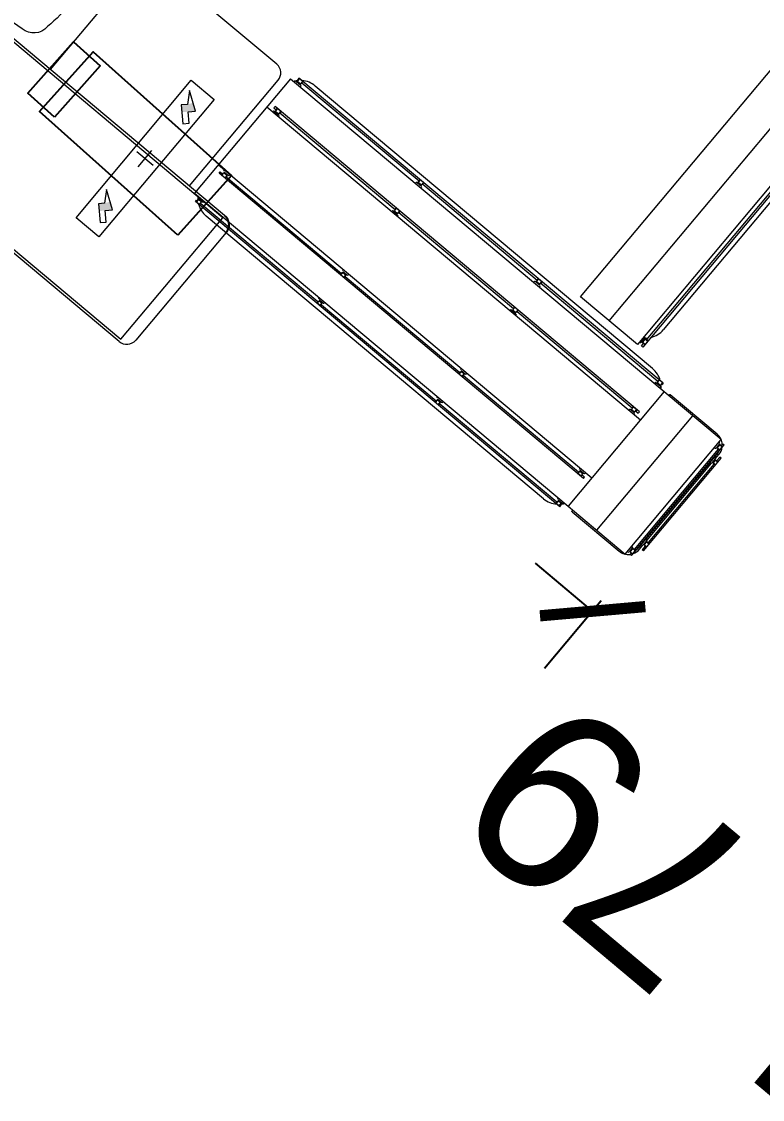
# Model space of a CAD drawing. Header units: metres. Extents: x 822482 to 822767, y 9662202 to 9662512.
# Drawn here: x 822620.016 to 822622.494, y 9662410.237 to 9662413.843 of the extents above; entities that cross this region are included whole.
import ezdxf

# ---------------------------------------------------------------- set-up
doc = ezdxf.new("R2010")
doc.units = ezdxf.units.M
doc.layers.add('ARQ_NE_COTAS', color=7, linetype='Continuous', true_color=0x000000)
doc.layers.add('ARQ_NE_EXPOSITORES DIVERSOS', color=251, linetype='Continuous', lineweight=0)
doc.layers.add('ARQ_NE_MOBILIÁRIOS', color=251, linetype='Continuous', lineweight=0)
doc.layers.add('wbc_mobilias_planta', color=7, linetype='Continuous')
doc.styles.add('Arial', font='arial.ttf', dxfattribs={"height": 0.6})
doc.dimstyles.new('1-300', dxfattribs={"dimtxt": 0.6, "dimasz": 0.25, "dimexe": 0.25, "dimexo": 0.25, "dimgap": 0.25, "dimtad": 1, "dimzin": 4, "dimdsep": 46, "dimtxsty": 'Arial', "dimblk": 'ARCHTICK', "dimcen": 0.25, "dimclrd": 256, "dimclre": 256, "dimclrt": 256, "dimadec": 0, "dimazin": 0, "dimtfac": 0.0666666666666667, "dimtix": 1, "dimtofl": 0, "dimtmove": 0, "dimatfit": 3, "dimldrblk": 'ARCHTICK', "dimfxl": 0.25, "dimtvp": 1, "dimtolj": 1, "dimtzin": 0, "dimarcsym": 0})

# ---------------------------------------------------------------- blocks, each defined once
blk = doc.blocks.new('EXP_3')
at = {"linetype": 'Continuous', "transparency": 33554687}
for p, q in [((721.7684328542801, -102.7268912658898), (721.7744328543023, -102.7268912658898)), ((721.7684328542801, -104.1018912710121), (721.7684328542801, -102.7268912658898)), ((721.7688479342861, -102.7516912659823), (721.7688479342861, -102.7390912659354)), ((721.7821828543312, -102.7388912659345), (721.7690479342865, -102.7388912659345)), ((721.7691227816318, -102.7375912659296), (721.7691227816318, -102.7388912659345)), ((721.7764828543101, -102.7373912659288), (721.7693437519275, -102.7373912659288)), ((721.7744328543023, -102.7268912658898), (721.7744328543023, -102.7373912659288)), ((721.7766828543109, -102.7375912659296), (721.7766828543109, -102.7388912659345)), ((721.7795433849984, -102.7390912659354), (721.7795433849984, -102.7516912659823)), ((721.782382854332, -102.7363912659254), (721.782382854332, -102.7543912659923)), ((721.7690479342865, -102.7518912659831), (721.7821828543312, -102.7518912659831)), ((721.7691227816318, -102.7518912659831), (721.7691227816318, -102.753191265988)), ((721.7693437519275, -102.7533912659884), (721.7764828543101, -102.7533912659884)), ((721.7744328543027, -102.7533912659884), (721.7744328543023, -104.0753912709135)), ((721.7766828543109, -102.7518912659831), (721.7766828543109, -102.753191265988)), ((721.7534578542223, -104.0151912706926), (721.7534578542223, -102.8151912662226))]:
    blk.add_line(p, q, dxfattribs=at)
at = {"transparency": 33554687}
for p, q in [((721.7853828543431, -102.7333912659139), (721.7879828543524, -102.7333912659139)), ((721.7853828543431, -102.7573912660033), (721.7879828543524, -102.7573912660033))]:
    blk.add_line(p, q, dxfattribs=at)
for points in [[(721.7879828543524, -104.1068912710304), (721.7879828543529, -102.7218912658711)], [(721.7879828543529, -102.7218912658711), (722.0369828552813, -102.7218912658711), (722.0369828552808, -104.1068912710308), (721.7879828543524, -104.1068912710304)], [(721.9120828548154, -104.1068912710304), (721.9120828548163, -102.7218912658711)]]:
    blk.add_lwpolyline(points, dxfattribs=at)
at = {"linetype": 'Continuous', "transparency": 33554687}
for centre, radius, start, end in [((721.7690479342865, -102.7390912659354), 0.0002000000007450362, 90, 180), ((721.7693344371506, -102.737603044163), 0.0002119829838644353, 87.48154644972713, 176.8148822382841), ((721.7764828543101, -102.7375912659296), 0.0002000000007450605, 0, 90), ((721.7821828543312, -102.7386912659337), 0.0002000000007450917, 270, 0), ((721.7853828543431, -102.7363912659254), 0.00300000001118927, 90, 180), ((721.832502854517, -102.8151912662226), 0.07904500029447548, 144.1497958885514, 180), ((721.7690479342865, -102.7516912659823), 0.000200000000745057, 180, 270), ((721.7693344371506, -102.7531794877547), 0.0002119829838652944, 183.1851177617158, 272.5184535502729), ((721.832502854517, -102.8151912662226), 0.07904500029447548, 129.3509829881986, 137.2772125909036), ((721.7764828543101, -102.753191265988), 0.0002000000007450362, 270, 0), ((721.7821828543312, -102.752091265984), 0.000200000000745057, 0, 90), ((721.7853828543431, -102.7543912659923), 0.003000000011180372, 180, 270)]:
    blk.add_arc(centre, radius, start, end, dxfattribs=at)
for centre, major_axis, start_param, end_param in [((721.7793323478091, -102.7390912659354), (0.0002110371892678438, -7.270427114925933e-20), 0, 1.570796326794805), ((721.7793323478091, -102.7516912659823), (-0.0002110371892678438, 7.270427114925933e-20), 1.570796326794805, 3.141592653589798)]:
    blk.add_ellipse(centre, major_axis=major_axis, ratio=0.9477002676103731, start_param=start_param, end_param=end_param, dxfattribs=at)
blk = doc.blocks.new('EXP_2')
at = {"linetype": 'Continuous', "transparency": 33554687}
for p, q in [((721.5957067531332, -106.092736435778), (721.3911538968151, -106.092736435778)), ((721.598132110406, -106.0980721506857), (721.598132110406, -106.094072571679)), ((721.6384755872165, -106.0791000509793), (723.2283082423338, -106.0791000509798)), ((721.6384755872165, -106.0791000509793), (721.6384755872165, -106.0850994194892)), ((721.6404753767198, -106.0850994194892), (721.6384755872165, -106.0850994194892)), ((721.657473587498, -106.0930485827647), (721.6394754819681, -106.0930485827647)), ((721.6404753767198, -106.0800108527527), (721.6404753767198, -106.0871492037303)), ((721.6419752188473, -106.0797899057151), (721.6406753556704, -106.0797899057151)), ((721.6419752188473, -106.0873491826805), (721.6406753556704, -106.0873491826805)), ((721.6419752188473, -106.0797150662474), (721.6419752188473, -106.0930485827647)), ((721.6549738506188, -106.0902094122911), (721.6419752188473, -106.0902094122911)), ((721.6421751977974, -106.0795150872972), (721.6547738716682, -106.0795150872972)), ((721.6549738506188, -106.0930485827647), (721.6549738506188, -106.0797150662474)), ((721.6562737137957, -106.0797899057151), (721.6549738506188, -106.0797899057151)), ((721.6562737137957, -106.0873491826805), (721.6549738506188, -106.0873491826805)), ((721.6564736927463, -106.0871492037303), (721.6564736927463, -106.0800108527532)), ((722.1674199108376, -106.0850994194893), (721.6564736927463, -106.0850994194892)), ((721.6973216697694, -106.0645527082847), (723.1691667441925, -106.0645527082851)), ((722.1844181216153, -106.0930485917019), (722.1664200160859, -106.093048591702)), ((722.1674199108376, -106.08001086169), (722.1674199108376, -106.0871492126671)), ((722.168919752965, -106.0797899146519), (722.1676198897877, -106.0797899146519)), ((722.168919752965, -106.0873491916177), (722.1676198897877, -106.0873491916177)), ((722.168919752965, -106.0797150751846), (722.168919752965, -106.093048591702)), ((722.1819183847362, -106.0902094212283), (722.168919752965, -106.0902094212283)), ((722.1691197319152, -106.079515096234), (722.181718405786, -106.079515096234)), ((722.1819183847362, -106.093048591702), (722.1819183847362, -106.0797150751846)), ((722.1832182479135, -106.0797899146518), (722.1819183847362, -106.0797899146519)), ((722.1832182479135, -106.0873491916176), (722.1819183847362, -106.0873491916177)), ((722.1834182268636, -106.087149212667), (722.1834182268636, -106.0800108616899)), ((722.6833656026866, -106.0850994194897), (722.1834182268636, -106.0850994194893)), ((722.7003638134648, -106.0930485917019), (722.682365707935, -106.0930485917019)), ((722.6833656026866, -106.0800108616904), (722.6833656026866, -106.087149212667)), ((722.6848654448141, -106.0797899146523), (722.6835655816373, -106.0797899146523)), ((722.6848654448141, -106.0873491916176), (722.6835655816373, -106.0873491916176)), ((722.6848654448141, -106.0797150751845), (722.6848654448141, -106.0930485917019)), ((722.6978640765857, -106.0902094212283), (722.6848654448141, -106.0902094212283)), ((722.6850654237647, -106.0795150962344), (722.6976640976355, -106.0795150962344)), ((722.6978640765857, -106.0930485917019), (722.6978640765857, -106.0797150751845)), ((722.699163939763, -106.0797899146523), (722.6978640765857, -106.0797899146523)), ((722.699163939763, -106.0873491916176), (722.6978640765857, -106.0873491916176)), ((722.6993639187132, -106.087149212667), (722.6993639187132, -106.0800108616904)), ((723.2103101368044, -106.0850994194897), (722.6993639187132, -106.0850994194897)), ((723.2273083475822, -106.0930485827652), (723.2093102420528, -106.0930485827652)), ((723.2103101368044, -106.0800108527537), (723.2103101368044, -106.0871492037303)), ((723.2118099789319, -106.0797899057151), (723.2105101157546, -106.0797899057151)), ((723.2118099789319, -106.0873491826809), (723.2105101157546, -106.0873491826809)), ((723.2118099789319, -106.0797150662478), (723.2118099789319, -106.0930485827652)), ((723.2248086107035, -106.0902094122916), (723.2118099789319, -106.0902094122916)), ((723.2120099578821, -106.0795150872977), (723.2246086317529, -106.0795150872977)), ((723.2248086107035, -106.0930485827652), (723.2248086107035, -106.0797150662478)), ((723.2261084738803, -106.0797899057156), (723.2248086107035, -106.0797899057156)), ((723.2261084738803, -106.0873491826809), (723.2248086107035, -106.0873491826809)), ((723.226308452831, -106.0871492037303), (723.226308452831, -106.0800108527537)), ((723.2283082423338, -106.0850994194897), (723.226308452831, -106.0850994194897)), ((723.2283082423338, -106.0791000509798), (723.2283082423338, -106.0850994194897)), ((721.355955325139, -106.1080710920386), (721.3499559566291, -106.1080710920386)), ((721.3499559566291, -106.1080710920386), (721.3499559566291, -106.5910202570834)), ((721.350370992947, -106.1152703342504), (721.350370992947, -106.1278690081212)), ((721.3505709718971, -106.1150703553002), (721.3637045094644, -106.1150703553002)), ((721.3637045094644, -106.1280689870713), (721.3505709718971, -106.1280689870713)), ((721.3506458113649, -106.1150703553002), (721.3506458113649, -106.1137704921229)), ((721.3506458113649, -106.1293688502487), (721.3506458113649, -106.1280689870713)), ((721.3508667584025, -106.1135705131727), (721.3580051093796, -106.1135705131727)), ((721.3580051093796, -106.1295688291988), (721.3508667584025, -106.1295688291988)), ((721.355955325139, -106.1135705131727), (721.355955325139, -106.1080710920386)), ((721.355955325139, -106.5665228356683), (721.355955325139, -106.1295688291988)), ((721.3582050883302, -106.1150703553002), (721.3582050883302, -106.1137704921229)), ((721.3582050883302, -106.1293688502487), (721.3582050883302, -106.1280689870713)), ((721.3610653179409, -106.1278690081212), (721.3610653179409, -106.1152703342504)), ((721.3639044884145, -106.1305687239505), (721.3639044884145, -106.1125706184211)), ((721.3669041726695, -106.1095709341661), (721.3693039200735, -106.1095709341661)), ((721.6183299843889, -106.5984456138835), (721.6183299843893, -106.0980721506857)), ((721.6364351670946, -106.0974492203576), (721.6331509985736, -106.0974492203576)), ((721.6364757977132, -106.0960482670197), (721.6364757977132, -106.0986479872112)), ((721.660473271753, -106.0986479872112), (721.660473271753, -106.0960482670197)), ((721.676471587779, -106.0986479872107), (721.676471587779, -106.0984741438978)), ((722.1634203318309, -106.0960482759569), (722.1634203318309, -106.0986479961479)), ((722.1874178058703, -106.0986479961479), (722.1874178058703, -106.0960482759569)), ((722.6793660236805, -106.0960482759569), (722.6793660236805, -106.0986479961484)), ((722.7033634977198, -106.0986479961484), (722.7033634977198, -106.0960482759569)), ((723.1903122417713, -106.0984741438983), (723.1903122417713, -106.0986479872112)), ((723.2063105577978, -106.0960482670202), (723.2063105577978, -106.0986479872117)), ((723.2303080318371, -106.0986479872117), (723.2303080318371, -106.0960482670202)), ((723.2303080318371, -106.0974492203581), (723.233334453511, -106.0974492203581)), ((723.2481584295725, -106.5984456138835), (723.2481584295725, -106.0986982170111)), ((721.3287581878941, -106.1460670926012), (721.334757556404, -106.1460670926012)), ((721.3287581878941, -106.1460670926012), (721.3287581878941, -106.5500245722659)), ((721.329173224212, -106.1627653349537), (721.329173224212, -106.1753640088245)), ((721.3293732031622, -106.1625653560031), (721.3425067407294, -106.1625653560031)), ((721.3294480426299, -106.1625653560031), (721.3294480426299, -106.1612654928262)), ((721.329668989668, -106.1610655138756), (721.3368073406451, -106.1610655138756)), ((721.334757556404, -106.1610655138756), (721.334757556404, -106.1460670926012)), ((721.3370073195953, -106.1625653560031), (721.3370073195953, -106.1612654928262)), ((721.3398675492059, -106.1753640088245), (721.3398675492059, -106.1627653349537)), ((721.3427067196795, -106.1780637246538), (721.3427067196795, -106.1600656191239)), ((721.3428227075871, -106.1410676250061), (721.3428227075871, -106.159239543459)), ((721.3457064039345, -106.1570659348689), (721.3481061513386, -106.1570659348689)), ((721.3481584224943, -106.1455671513885), (721.3481584224943, -106.5505245258054)), ((721.3693039200735, -106.1335684082054), (721.3669041726695, -106.1335684082054)), ((721.3425067407294, -106.1755639877746), (721.3293732031622, -106.1755639877746)), ((721.3294480426299, -106.1768638509515), (721.3294480426299, -106.1755639877746)), ((721.3368073406451, -106.1770638299021), (721.329668989668, -106.1770638299021)), ((721.334757556404, -106.519027834965), (721.334757556404, -106.1770638299021)), ((721.3370073195953, -106.1768638509519), (721.3370073195953, -106.1755639877746)), ((721.3428227075871, -106.1788898003187), (721.3428227075871, -106.5172018645484)), ((721.3481061513386, -106.1810634089087), (721.3457064039345, -106.1810634089087)), ((721.6384755872165, -106.2025870438705), (721.6384755872165, -106.2085864123805)), ((721.6384755872165, -106.2025870438705), (723.2283082423338, -106.202587043871)), ((721.6492729730545, -106.2034978545811), (721.6492729730545, -106.2106362055582)), ((721.650772815182, -106.203276907543), (721.6494729520047, -106.203276907543)), ((721.650772815182, -106.2032020680757), (721.650772815182, -106.2165355845931)), ((721.6509727941321, -106.2030020891251), (721.6635714680029, -106.2030020891251)), ((721.6637714469531, -106.2165355845931), (721.6637714469531, -106.2032020680757)), ((721.6650713101304, -106.203276907543), (721.6637714469531, -106.203276907543)), ((721.6652712890806, -106.2106362055582), (721.6652712890806, -106.2034978545811)), ((722.1674199108376, -106.2034978545812), (722.1674199108376, -106.2106362055583)), ((722.168919752965, -106.2032769075431), (722.1676198897877, -106.2032769075431)), ((722.168919752965, -106.2032020680758), (722.1689197529646, -106.2165355845932)), ((722.1691197319152, -106.2030020891257), (722.181718405786, -106.2030020891257)), ((722.1819183847362, -106.2165355845932), (722.1819183847362, -106.2032020680758)), ((722.1832182479135, -106.203276907543), (722.1819183847362, -106.2032769075431)), ((722.1834182268636, -106.2106362055583), (722.1834182268636, -106.2034978545811)), ((722.6833656026866, -106.2034978545816), (722.6833656026866, -106.2106362055587)), ((722.6848654448141, -106.2032769075435), (722.6835655816373, -106.2032769075435)), ((722.6848654448141, -106.2032020680758), (722.6848654448141, -106.2165355845931)), ((722.6850654237647, -106.2030020891256), (722.6976640976355, -106.2030020891256)), ((722.6978640765857, -106.2165355845931), (722.6978640765857, -106.2032020680758)), ((722.699163939763, -106.2032769075435), (722.6978640765857, -106.2032769075435)), ((722.6993639187132, -106.2106362055587), (722.6993639187132, -106.2034978545816)), ((723.202109522361, -106.2034978456449), (723.202109522361, -106.2106361966216)), ((723.2036093644884, -106.2032768986068), (723.2023095013111, -106.2032768986068)), ((723.2036093644884, -106.2032020591391), (723.2036093644884, -106.2165355756564)), ((723.2038093434386, -106.2030020801889), (723.2164080173094, -106.2030020801889)), ((723.21660799626, -106.2165355756564), (723.21660799626, -106.2032020591391)), ((723.2179078594369, -106.2032768986068), (723.21660799626, -106.2032768986068)), ((723.2181078383875, -106.2106361966216), (723.2181078383875, -106.2034978456449)), ((723.2283082423338, -106.202587043871), (723.2283082423338, -106.2085864123809)), ((721.6492729730545, -106.2085864123805), (721.6384755872165, -106.2085864123805)), ((721.6452733940479, -106.2195352688476), (721.6452733940479, -106.2221349890391)), ((721.6662711838322, -106.2165355845931), (721.6482730783029, -106.2165355845931)), ((721.650772815182, -106.2108361845084), (721.6494729520047, -106.2108361845084)), ((721.6637714469531, -106.213696414119), (721.650772815182, -106.213696414119)), ((721.6650713101304, -106.2108361845084), (721.6637714469531, -106.2108361845084)), ((722.1674199108376, -106.2085864123806), (721.6652712890806, -106.2085864123805)), ((721.6692708680872, -106.2221349890391), (721.6692708680872, -106.2195352688476)), ((722.1634203318309, -106.2195352688481), (722.1634203318309, -106.2221349890391)), ((722.1844181216153, -106.2165355845931), (722.1664200160859, -106.2165355845932)), ((722.168919752965, -106.2108361845089), (722.1676198897877, -106.2108361845089)), ((722.1819183847362, -106.2136964141196), (722.168919752965, -106.2136964141196)), ((722.1832182479135, -106.2108361845089), (722.1819183847362, -106.2108361845089)), ((722.6833656026866, -106.2085864123809), (722.1834182268636, -106.2085864123805)), ((722.1874178058703, -106.2221349890396), (722.1874178058703, -106.2195352688481)), ((722.67936602368, -106.2195352688481), (722.67936602368, -106.2221349890396)), ((722.7003638134648, -106.2165355845931), (722.682365707935, -106.2165355845931)), ((722.6848654448141, -106.2108361845089), (722.6835655816373, -106.2108361845089)), ((722.6978640765857, -106.2136964141195), (722.6848654448141, -106.2136964141195)), ((722.699163939763, -106.2108361845089), (722.6978640765857, -106.2108361845089)), ((723.202109522361, -106.2085864123809), (722.6993639187132, -106.2085864123809)), ((722.7033634977198, -106.2221349890396), (722.7033634977198, -106.2195352688481)), ((723.1981099433543, -106.2195352599114), (723.1981099433543, -106.2221349801029)), ((723.2191077331391, -106.2165355756564), (723.2011096276093, -106.2165355756564)), ((723.2036093644884, -106.2108361755722), (723.2023095013111, -106.2108361755722)), ((723.21660799626, -106.2136964051828), (723.2036093644884, -106.2136964051828)), ((723.2179078594369, -106.2108361755722), (723.21660799626, -106.2108361755722)), ((723.2283082423338, -106.2085864123809), (723.2181078383875, -106.2085864123809)), ((723.2221074173937, -106.2221349801029), (723.2221074173937, -106.2195352599114)), ((723.2481584295721, -106.4749586120555), (721.6183299843889, -106.4749586120551)), ((721.6384755872165, -106.493740824314), (721.6384755872165, -106.4877414558045)), ((721.6492729730545, -106.4877414558045), (721.6384755872165, -106.4877414558045)), ((721.6452733940479, -106.4767925993368), (721.6452733940479, -106.4741928791454)), ((721.6662711838322, -106.4797922835918), (721.6482730783029, -106.4797922835918)), ((721.6492729730545, -106.4928300136034), (721.6492729730545, -106.4856916626267)), ((721.650772815182, -106.4854916836761), (721.6494729520047, -106.4854916836761)), ((721.650772815182, -106.4931258001092), (721.650772815182, -106.4797922835918)), ((721.6637714469531, -106.4826314540655), (721.650772815182, -106.4826314540655)), ((721.6637714469531, -106.4797922835918), (721.6637714469531, -106.4931258001092)), ((721.6650713101304, -106.4854916836761), (721.6637714469531, -106.4854916836761)), ((721.6652712890806, -106.4856916626267), (721.6652712890806, -106.4928300136034)), ((722.1674199108371, -106.4877414558046), (721.6652712890806, -106.4877414558045)), ((721.6692708680872, -106.4741928791454), (721.6692708680872, -106.4767925993368)), ((722.1634203318305, -106.4767925993368), (722.1634203318305, -106.4741928791458)), ((722.1844181216153, -106.4797922835918), (722.1664200160855, -106.4797922835919)), ((722.1674199108371, -106.4928300136039), (722.1674199108371, -106.4856916626268)), ((722.1689197529646, -106.4854916836766), (722.1676198897877, -106.4854916836766)), ((722.1689197529646, -106.4931258001093), (722.1689197529646, -106.4797922835919)), ((722.1819183847362, -106.482631454066), (722.1689197529646, -106.482631454066)), ((722.1819183847362, -106.4797922835919), (722.1819183847362, -106.4931258001093)), ((722.1832182479135, -106.4854916836766), (722.1819183847362, -106.4854916836766)), ((722.1834182268636, -106.4856916626267), (722.1834182268636, -106.4928300136038)), ((722.6833656026866, -106.4877414558045), (722.1834182268636, -106.4877414558045)), ((722.1874178058703, -106.4741928791458), (722.1874178058703, -106.4767925993369)), ((722.67936602368, -106.4767925993373), (722.67936602368, -106.4741928791458)), ((722.7003638134648, -106.4797922835923), (722.682365707935, -106.4797922835923)), ((722.6833656026866, -106.4928300136038), (722.6833656026866, -106.4856916626267)), ((722.6848654448141, -106.4854916836766), (722.6835655816373, -106.4854916836766)), ((722.6848654448141, -106.4931258001097), (722.6848654448141, -106.4797922835923)), ((722.6978640765857, -106.4826314540659), (722.6848654448141, -106.4826314540659)), ((722.6978640765857, -106.4797922835923), (722.6978640765857, -106.4931258001097)), ((722.6991639397626, -106.4854916836766), (722.6978640765857, -106.4854916836766)), ((722.6993639187132, -106.4856916626267), (722.6993639187132, -106.4928300136038)), ((723.202109522361, -106.4877414558049), (722.6993639187132, -106.4877414558045)), ((722.7033634977198, -106.4741928791458), (722.7033634977198, -106.4767925993373)), ((723.1981099433543, -106.476792608274), (723.1981099433543, -106.474192888083)), ((723.2191077331387, -106.479792292529), (723.2011096276093, -106.479792292529)), ((723.202109522361, -106.492830022541), (723.202109522361, -106.4856916715639)), ((723.2036093644884, -106.4854916926137), (723.2023095013111, -106.4854916926137)), ((723.2036093644884, -106.4931258090464), (723.2036093644884, -106.479792292529)), ((723.2166079962595, -106.4826314630031), (723.2036093644884, -106.4826314630031)), ((723.2166079962595, -106.479792292529), (723.2166079962595, -106.4931258090464)), ((723.2179078594369, -106.4854916926137), (723.2166079962595, -106.4854916926137)), ((723.218107838387, -106.4856916715639), (723.218107838387, -106.492830022541)), ((723.2283082423338, -106.4877414558049), (723.218107838387, -106.4877414558049)), ((723.2221074173937, -106.474192888083), (723.2221074173937, -106.476792608274)), ((723.2283082423338, -106.4937408243149), (723.2283082423338, -106.4877414558049)), ((721.329173224212, -106.5207276560426), (721.329173224212, -106.5333263299134)), ((721.3293732031622, -106.5205276770925), (721.3425067407294, -106.5205276770925)), ((721.3294480426295, -106.5205276770925), (721.3294480426295, -106.5192278139156)), ((721.3296689896675, -106.519027834965), (721.3368073406447, -106.519027834965)), ((721.3370073195953, -106.5205276770925), (721.3370073195953, -106.5192278139156)), ((721.3398675492059, -106.5333263299134), (721.3398675492059, -106.5207276560426)), ((721.3427067196795, -106.5360260457432), (721.3427067196795, -106.5180279402133)), ((721.3457064039345, -106.5150282559584), (721.3481061513386, -106.5150282559584)), ((721.6384755872165, -106.493740824314), (723.2283082423338, -106.4937408243149)), ((721.650772815182, -106.4930509606419), (721.6494729520047, -106.4930509606419)), ((721.6509727941321, -106.4933257790593), (721.6635714680029, -106.4933257790593)), ((721.6650713101304, -106.4930509606419), (721.6637714469531, -106.4930509606419)), ((722.1689197529646, -106.493050960642), (722.1676198897877, -106.493050960642)), ((722.1691197319152, -106.4933257790599), (722.181718405786, -106.4933257790599)), ((722.1832182479135, -106.4930509606419), (722.1819183847362, -106.493050960642)), ((722.6848654448141, -106.4930509606419), (722.6835655816373, -106.4930509606419)), ((722.6850654237647, -106.4933257790598), (722.6976640976351, -106.4933257790598)), ((722.6991639397626, -106.4930509606419), (722.6978640765857, -106.4930509606419)), ((723.2036093644884, -106.4930509695791), (723.2023095013111, -106.4930509695791)), ((723.2038093434386, -106.493325787997), (723.2164080173094, -106.493325787997)), ((723.2179078594369, -106.4930509695791), (723.2166079962595, -106.4930509695791)), ((721.3287581878941, -106.5500245722659), (721.334757556404, -106.5500245722659)), ((721.3425067407294, -106.533526308864), (721.3293732031622, -106.533526308864)), ((721.3294480426295, -106.5348261720409), (721.3294480426295, -106.533526308864)), ((721.3368073406447, -106.5350261509915), (721.3296689896675, -106.5350261509915)), ((721.334757556404, -106.5500245722659), (721.334757556404, -106.5350261509915)), ((721.3370073195953, -106.5348261720409), (721.3370073195953, -106.533526308864)), ((721.3428227075871, -106.5368521214081), (721.3428227075871, -106.5550240521879)), ((721.3481061513386, -106.5390257299977), (721.3457064039345, -106.5390257299977)), ((721.3669041726695, -106.5625232566616), (721.3693039200731, -106.5625232566616)), ((721.355955325139, -106.5910202570834), (721.3499559566291, -106.5910202570834)), ((721.3503709929465, -106.5682226567459), (721.3503709929465, -106.5808213306167)), ((721.3505709718971, -106.5680226777958), (721.3637045094639, -106.5680226777958)), ((721.3637045094639, -106.5810213095673), (721.3505709718971, -106.5810213095673)), ((721.3506458113644, -106.5680226777958), (721.3506458113644, -106.5667228146184)), ((721.3506458113644, -106.5823211727442), (721.3506458113644, -106.5810213095673)), ((721.3508667584025, -106.5665228356683), (721.3580051093796, -106.5665228356683)), ((721.3580051093796, -106.5825211516948), (721.3508667584025, -106.5825211516948)), ((721.355955325139, -106.5910202570834), (721.355955325139, -106.5825211516948)), ((721.3582050883302, -106.5680226777958), (721.3582050883302, -106.5667228146184)), ((721.3582050883302, -106.5823211727442), (721.3582050883302, -106.5810213095673)), ((721.3610653179409, -106.5808213306167), (721.3610653179409, -106.5682226567459)), ((721.3639044884145, -106.5835210464465), (721.3639044884145, -106.5655229409166)), ((721.3693039200731, -106.586520730701), (721.3669041726695, -106.586520730701)), ((721.5981321104056, -106.6020191055153), (721.5981321104056, -106.5980195265087)), ((723.2481584295721, -106.5984456138839), (721.6183299843889, -106.5984456138835)), ((721.6364351670942, -106.5996443807361), (721.6331509985736, -106.5996443807361)), ((721.6364757977132, -106.601045334074), (721.6364757977132, -106.598445613883)), ((721.6604732717525, -106.598445613883), (721.6604732717525, -106.601045334074)), ((721.676471587779, -106.5984456138835), (721.676471587779, -106.598619457196)), ((722.1634203318305, -106.6010453251373), (722.1634203318305, -106.5984456049463)), ((722.1874178058703, -106.5984456049463), (722.1874178058703, -106.6010453251373)), ((722.67936602368, -106.6010453251378), (722.67936602368, -106.5984456049463)), ((722.7033634977198, -106.5984456049463), (722.7033634977198, -106.6010453251378)), ((723.1903122417713, -106.5986194571964), (723.1903122417713, -106.5984456138839)), ((723.2063105577978, -106.6010453340745), (723.2063105577978, -106.5984456138835)), ((723.2303080318371, -106.5984456138835), (723.2303080318371, -106.601045334075)), ((723.2303080318371, -106.5996443807366), (723.233334453511, -106.5996443807366)), ((721.3911538968151, -106.6033552414159), (721.5956995688895, -106.6033552414159)), ((721.6384755872165, -106.6179935501144), (721.6384755872165, -106.611994181605)), ((721.6404753767198, -106.611994181605), (721.6384755872165, -106.611994181605)), ((721.6384755872165, -106.6179935501144), (723.2283082423338, -106.6179935501149)), ((721.6574735874975, -106.604045018329), (721.6394754819681, -106.604045018329)), ((721.6404753767198, -106.617082748341), (721.6404753767198, -106.6099443973639)), ((721.6419752188473, -106.6097444184137), (721.6406753556699, -106.6097444184137)), ((721.6419752188473, -106.6173036953791), (721.6406753556699, -106.6173036953791)), ((721.6419752188473, -106.6173785348464), (721.6419752188473, -106.604045018329)), ((721.6549738506184, -106.6068841888031), (721.6419752188473, -106.6068841888031)), ((721.6421751977974, -106.617578513797), (721.6547738716682, -106.617578513797)), ((721.6549738506184, -106.604045018329), (721.6549738506184, -106.6173785348464)), ((721.6562737137957, -106.6097444184137), (721.6549738506184, -106.6097444184137)), ((721.6562737137957, -106.6173036953791), (721.6549738506184, -106.6173036953791)), ((721.6564736927459, -106.6099443973639), (721.6564736927459, -106.617082748341)), ((722.1674199108371, -106.611994181605), (721.6564736927459, -106.611994181605)), ((721.6973216697689, -106.6325408928091), (723.169166744192, -106.6325408928096)), ((722.1844181216153, -106.6040450093923), (722.1664200160855, -106.6040450093924)), ((722.1674199108371, -106.6170827394044), (722.1674199108371, -106.6099443884273)), ((722.1689197529646, -106.6097444094767), (722.1676198897877, -106.6097444094767)), ((722.1689197529646, -106.6173036864425), (722.1676198897877, -106.6173036864425)), ((722.1689197529646, -106.6173785259098), (722.1689197529646, -106.6040450093924)), ((722.1819183847362, -106.606884179866), (722.1689197529646, -106.606884179866)), ((722.1691197319152, -106.6175785048604), (722.181718405786, -106.6175785048604)), ((722.1819183847362, -106.6040450093924), (722.1819183847362, -106.6173785259098)), ((722.1832182479135, -106.6097444094766), (722.1819183847362, -106.6097444094767)), ((722.1832182479135, -106.6173036864424), (722.1819183847362, -106.6173036864425)), ((722.1834182268636, -106.6099443884272), (722.1834182268636, -106.6170827394043)), ((722.6833656026866, -106.611994181605), (722.1834182268636, -106.611994181605)), ((722.7003638134648, -106.6040450093928), (722.682365707935, -106.6040450093928)), ((722.6833656026866, -106.6170827394043), (722.6833656026866, -106.6099443884272)), ((722.6848654448141, -106.609744409477), (722.6835655816373, -106.609744409477)), ((722.6848654448141, -106.6173036864424), (722.6835655816373, -106.6173036864424)), ((722.6848654448141, -106.6173785259097), (722.6848654448141, -106.6040450093928)), ((722.6978640765857, -106.6068841798664), (722.6848654448141, -106.6068841798664)), ((722.6850654237643, -106.6175785048603), (722.6976640976351, -106.6175785048603)), ((722.6978640765857, -106.6040450093928), (722.6978640765857, -106.6173785259097)), ((722.6991639397626, -106.609744409477), (722.6978640765857, -106.609744409477)), ((722.6991639397626, -106.6173036864424), (722.6978640765857, -106.6173036864424)), ((722.6993639187132, -106.6099443884272), (722.6993639187132, -106.6170827394043)), ((723.2103101368044, -106.611994181605), (722.6993639187132, -106.611994181605)), ((723.2273083475822, -106.6040450183295), (723.2093102420528, -106.6040450183295)), ((723.2103101368044, -106.6170827483415), (723.2103101368044, -106.6099443973643)), ((723.2118099789319, -106.6097444184142), (723.2105101157546, -106.6097444184142)), ((723.2118099789319, -106.6173036953796), (723.2105101157546, -106.6173036953796)), ((723.2118099789319, -106.6173785348468), (723.2118099789319, -106.6040450183295)), ((723.224808610703, -106.6068841888036), (723.2118099789319, -106.6068841888036)), ((723.2120099578821, -106.6175785137975), (723.2246086317529, -106.6175785137975)), ((723.224808610703, -106.6040450183295), (723.224808610703, -106.6173785348468)), ((723.2261084738803, -106.6097444184142), (723.224808610703, -106.6097444184142)), ((723.2261084738803, -106.6173036953796), (723.224808610703, -106.6173036953796)), ((723.2263084528305, -106.6099443973643), (723.2263084528305, -106.6170827483415)), ((723.2283082423338, -106.611994181605), (723.2263084528305, -106.611994181605)), ((723.2283082423338, -106.6179935501149), (723.2283082423338, -106.611994181605))]:
    blk.add_line(p, q, dxfattribs=at)
for points in [[(721.5957708145044, -106.0927364572321, -0.09232375319740439), (721.5972843826602, -106.093015709657, -0.2755046649189536), (721.5981157715437, -106.094072571679)], [(721.5981157715433, -106.6020191055153, -0.2755856954096568), (721.5972840772342, -106.6030760281492, -0.09221510309204649), (721.5957700222195, -106.6033552361004)]]:
    blk.add_lwpolyline(points, format="xyb", dxfattribs=at)
for points in [[(721.6183299843889, -106.0980721506857), (721.3693561912293, -106.0980721506857), (721.3693561912293, -106.5980195265087), (721.6183299843889, -106.5980195265087)], [(721.4934431299085, -106.5980195265087), (721.4934431299085, -106.0980721506857)], [(723.2481584295725, -106.0986982170111), (721.6183299843889, -106.098698217011)], [(723.2481584295721, -106.2221349890396), (721.6183299843889, -106.2221349890396)]]:
    blk.add_lwpolyline(points, dxfattribs=at)
for centre, radius, start, end in [((721.3911538968151, -106.1410676250061), 0.04833118922808963, 90, 136.9436607051269), ((721.6973216697689, -106.1435893889287), 0.07903668064388283, 134.6371233704245, 144.2370139757205), ((721.6394754819681, -106.0960482670197), 0.002999684254938566, 90, 180), ((721.6406871326636, -106.0800015389567), 0.0002119606722152351, 93.18511765072692, 182.5184534181246), ((721.6406753556704, -106.0871492037303), 0.0001999789503292155, 180, 270), ((721.6421751977974, -106.0797150662474), 0.0001999789503292432, 90, 180), ((721.6973216697689, -106.1435893889287), 0.07903668064388283, 90, 125.3194002254584), ((721.6547738716682, -106.0797150662474), 0.000199978950329271, 0, 90), ((721.6562619368025, -106.0800015389567), 0.0002119606722151857, 357.4815464590698, 86.81488234927308), ((721.6562737137957, -106.0871492037303), 0.000199978950329271, 270, 0), ((721.657473587498, -106.0960482670197), 0.002999684254938566, 0, 90), ((722.1664200160859, -106.0960482759569), 0.002999684254938566, 90, 180), ((722.1676316667814, -106.0800015478935), 0.0002119606722152351, 93.18511777367382, 182.5184535409301), ((722.1676198897877, -106.0871492126671), 0.0001999789503292155, 180, 270), ((722.1691197319152, -106.0797150751846), 0.0001999789503292432, 90, 180), ((722.181718405786, -106.0797150751846), 0.000199978950329271, 0, 90), ((722.1832064709198, -106.0800015478934), 0.0002119606722151857, 357.4815464590698, 86.81488222632616), ((722.1832182479135, -106.087149212667), 0.000199978950329271, 270, 0), ((722.1844181216153, -106.0960482759569), 0.002999684254938566, 0, 90), ((722.682365707935, -106.0960482759569), 0.002999684254938566, 90, 180), ((722.6835773586305, -106.0800015478939), 0.0002119606722152351, 93.18511765072692, 182.5184535409301), ((722.6835655816373, -106.087149212667), 0.0001999789503292155, 180, 270), ((722.6850654237647, -106.0797150751845), 0.0001999789503292432, 90, 180), ((722.6976640976355, -106.0797150751845), 0.000199978950329271, 0, 90), ((722.6991521627693, -106.0800015478939), 0.0002119606722151857, 357.4815464590698, 86.81488222632616), ((722.699163939763, -106.087149212667), 0.000199978950329271, 270, 0), ((722.7003638134648, -106.0960482759569), 0.002999684254938566, 0, 90), ((723.1691667441925, -106.1435893889292), 0.0790366806438827, 54.68059977454164, 90), ((723.2093102420528, -106.0960482670202), 0.002999684254938566, 90, 180), ((723.2105218927483, -106.0800015389572), 0.0002119606722152351, 93.18511777367382, 182.5184535409301), ((723.2105101157546, -106.0871492037303), 0.0001999789503292155, 180, 270), ((723.2120099578821, -106.0797150662478), 0.0001999789503292432, 90, 180), ((723.2246086317529, -106.0797150662478), 0.000199978950329271, 0, 90), ((723.1691667441925, -106.1435893889292), 0.0790366806438827, 35.72129754261399, 45.25114367990805), ((723.2260966968867, -106.0800015389572), 0.0002119606722151857, 357.4815464590698, 86.81488222632616), ((723.2261084738803, -106.0871492037303), 0.000199978950329271, 270, 0), ((723.2273083475822, -106.0960482670202), 0.002999684254938566, 0, 90), ((721.3911538968151, -106.1410676250061), 0.04833118922808963, 148.4746591684789, 180), ((721.3505709718971, -106.1152703342504), 0.0001999789503292432, 90, 180), ((721.3505709718971, -106.1278690081212), 0.0001999789503292155, 180, 270), ((721.3508574446065, -106.1137822691161), 0.000211960672215195, 87.4815465823813, 176.8148823499139), ((721.3508574446065, -106.129357073255), 0.000211960672215195, 183.1851177745278, 272.5184534176187), ((721.3580051093796, -106.1137704921229), 0.0001999789503292155, 0, 90), ((721.3580051093796, -106.1293688502487), 0.0001999789503292432, 270, 0), ((721.3637045094644, -106.1148703763496), 0.0001999789503292432, 270, 0), ((721.3637045094644, -106.1282689660219), 0.0001999789503292155, 0, 90), ((721.3669041726695, -106.1125706184211), 0.002999684254938454, 90, 180), ((721.3669041726695, -106.1305687239505), 0.002999684254938343, 180, 270), ((721.3293732031622, -106.1627653349537), 0.0001999789503292432, 90, 180), ((721.3296596758715, -106.1612772698194), 0.000211960672215195, 87.48154645940781, 176.8148823499139), ((721.3368073406451, -106.1612654928262), 0.0001999789503292155, 0, 90), ((721.3425067407294, -106.1623653770529), 0.0001999789503292432, 270, 0), ((721.3457064039345, -106.1600656191239), 0.002999684254938454, 90, 180), ((721.3926537389426, -106.1455671513885), 0.04449531644825534, 163.6584944178074, 180), ((721.3293732031622, -106.1753640088245), 0.0001999789503292155, 180, 270), ((721.3296596758715, -106.1768520739583), 0.000211960672215195, 183.185117650086, 272.5184535405922), ((721.3368073406451, -106.1768638509519), 0.0001999789503292432, 270, 0), ((721.3425067407294, -106.1757639667248), 0.0001999789503292155, 0, 90), ((721.3457064039345, -106.1780637246538), 0.002999684254938566, 180, 270), ((721.6494847289983, -106.2034885407847), 0.0002119606722152351, 93.18511777367382, 182.5184535409301), ((721.6509727941321, -106.2032020680757), 0.0001999789503292432, 90, 180), ((721.6635714680029, -106.2032020680757), 0.000199978950329271, 0, 90), ((721.6650595331367, -106.2034885407847), 0.0002119606722151857, 357.4815464590698, 86.81488222632616), ((722.1676316667814, -106.2034885407847), 0.0002119606722152351, 93.18511777367382, 182.5184535409301), ((722.1691197319152, -106.2032020680758), 0.0001999789503292432, 90, 180), ((722.181718405786, -106.2032020680758), 0.000199978950329271, 0, 90), ((722.1832064709198, -106.2034885407847), 0.0002119606722151857, 357.4815464590698, 86.81488222632616), ((722.6835773586305, -106.2034885407851), 0.0002119606722152351, 93.18511765072692, 182.5184535409301), ((722.6850654237647, -106.2032020680758), 0.0001999789503292432, 90, 180), ((722.6976640976355, -106.2032020680758), 0.000199978950329271, 0, 90), ((722.6991521627693, -106.2034885407851), 0.0002119606722151857, 357.4815464590698, 86.81488222632616), ((723.2023212783048, -106.2034885318484), 0.0002119606722152351, 93.18511777367382, 182.5184535409301), ((723.2038093434386, -106.2032020591391), 0.0001999789503292432, 90, 180), ((723.2164080173094, -106.2032020591391), 0.000199978950329271, 0, 90), ((723.2178960824436, -106.2034885318484), 0.0002119606722151857, 357.4815464590698, 86.81488234927308), ((721.6482730783029, -106.2195352688476), 0.002999684254938566, 90, 180), ((721.6494729520047, -106.2106362055582), 0.0001999789503292155, 180, 270), ((721.6650713101304, -106.2106362055582), 0.000199978950329271, 270, 0), ((721.6662711838322, -106.2195352688476), 0.002999684254938566, 0, 90), ((722.1664200160859, -106.2195352688482), 0.002999684254938566, 90, 180), ((722.1676198897877, -106.2106362055583), 0.0001999789503292155, 180, 270), ((722.1832182479135, -106.2106362055583), 0.000199978950329271, 270, 0), ((722.1844181216153, -106.2195352688481), 0.002999684254938566, 0, 90), ((722.682365707935, -106.2195352688481), 0.002999684254938566, 90, 180), ((722.6835655816373, -106.2106362055587), 0.0001999789503292155, 180, 270), ((722.699163939763, -106.2106362055587), 0.000199978950329271, 270, 0), ((722.7003638134648, -106.2195352688481), 0.002999684254938566, 0, 90), ((723.2011096276093, -106.2195352599114), 0.002999684254938566, 90, 180), ((723.2023095013111, -106.2106361966216), 0.0001999789503292155, 180, 270), ((723.2179078594369, -106.2106361966216), 0.000199978950329271, 270, 0), ((723.2191077331391, -106.2195352599114), 0.002999684254938566, 0, 90), ((721.6482730783029, -106.4767925993368), 0.002999684254938566, 180, 270), ((721.6494729520047, -106.4856916626267), 0.0001999789503292155, 90, 180), ((721.6650713101304, -106.4856916626267), 0.000199978950329271, 0, 90), ((721.6662711838322, -106.4767925993368), 0.002999684254938566, 270, 0), ((722.1664200160855, -106.4767925993369), 0.002999684254938566, 180, 270), ((722.1676198897877, -106.4856916626268), 0.0001999789503292155, 90, 180), ((722.1832182479135, -106.4856916626267), 0.000199978950329271, 0, 90), ((722.1844181216153, -106.4767925993369), 0.002999684254938566, 270, 0), ((722.682365707935, -106.4767925993373), 0.002999684254938566, 180, 270), ((722.6835655816373, -106.4856916626267), 0.0001999789503292155, 90, 180), ((722.6991639397626, -106.4856916626267), 0.000199978950329271, 0, 90), ((722.7003638134648, -106.4767925993373), 0.002999684254938566, 270, 0), ((723.2011096276093, -106.476792608274), 0.002999684254938566, 180, 270), ((723.2023095013111, -106.4856916715639), 0.0001999789503292155, 90, 180), ((723.2179078594369, -106.4856916715639), 0.000199978950329271, 0, 90), ((723.2191077331387, -106.476792608274), 0.002999684254938566, 270, 0), ((721.3293732031622, -106.5207276560426), 0.0001999789503292432, 90, 180), ((721.3296596758715, -106.5192395909088), 0.000211960672215195, 87.4815465823813, 176.8148823499139), ((721.3368073406447, -106.5192278139156), 0.0001999789503292155, 0, 90), ((721.3425067407294, -106.5203276981423), 0.0001999789503292432, 270, 0), ((721.3457064039345, -106.5180279402133), 0.002999684254938454, 90, 180), ((721.6494847289983, -106.4928393273998), 0.0002119606722152351, 177.4815464590698, 266.8148822263262), ((721.6509727941321, -106.4931258001092), 0.0001999789503292432, 180, 270), ((721.6635714680029, -106.4931258001092), 0.000199978950329271, 270, 0), ((721.6650595331367, -106.4928393273998), 0.0002119606722151857, 273.1851177736739, 2.518453540930196), ((722.167631666781, -106.4928393274004), 0.0002119606722152351, 177.4815464590698, 266.8148823492731), ((722.1691197319152, -106.4931258001093), 0.0001999789503292432, 180, 270), ((722.181718405786, -106.4931258001093), 0.000199978950329271, 270, 0), ((722.1832064709198, -106.4928393274003), 0.0002119606722151857, 273.1851177736739, 2.518453540930196), ((722.6835773586305, -106.4928393274003), 0.0002119606722152351, 177.4815464590698, 266.8148823492731), ((722.6850654237647, -106.4931258001097), 0.0001999789503292432, 180, 270), ((722.6976640976351, -106.4931258001097), 0.000199978950329271, 270, 0), ((722.6991521627693, -106.4928393274003), 0.0002119606722151857, 273.1851176507269, 2.518453540930196), ((723.2023212783048, -106.4928393363374), 0.0002119606722152351, 177.4815464590698, 266.8148822263262), ((723.2038093434386, -106.4931258090464), 0.0001999789503292432, 180, 270), ((723.2164080173094, -106.4931258090464), 0.000199978950329271, 270, 0), ((723.2178960824432, -106.4928393363374), 0.0002119606722151857, 273.1851177736739, 2.518453540930196), ((721.3293732031622, -106.5333263299134), 0.0001999789503292155, 180, 270), ((721.3296596758715, -106.5348143950477), 0.000211960672215195, 183.185117650086, 272.5184534176187), ((721.3368073406447, -106.5348261720409), 0.0001999789503292432, 270, 0), ((721.3425067407294, -106.5337262878142), 0.0001999789503292155, 0, 90), ((721.3457064039345, -106.5360260457432), 0.002999684254938566, 180, 270), ((721.3911538968151, -106.5550240521879), 0.04833118922808945, 180, 211.5253408315211), ((721.3926537389426, -106.5505245258054), 0.04449531644825537, 180, 196.3415055816241), ((721.3669041726695, -106.5655229409166), 0.002999684254938454, 90, 180), ((721.3505709718971, -106.5682226567459), 0.0001999789503292432, 90, 180), ((721.3505709718971, -106.5808213306167), 0.0001999789503292155, 180, 270), ((721.350857444606, -106.5667345916121), 0.000211960672215195, 87.48154645940781, 176.8148822254721), ((721.350857444606, -106.5823093957505), 0.000211960672215195, 183.1851177745278, 272.5184535405922), ((721.3911538968151, -106.5550240521879), 0.04833118922808945, 223.2577220529848, 270), ((721.3580051093796, -106.5667228146184), 0.0001999789503292155, 0, 90), ((721.3580051093796, -106.5823211727442), 0.0001999789503292432, 270, 0), ((721.3926537389426, -106.5505245258054), 0.04449531644825537, 223.2665316479609, 230.1431466802912), ((721.3637045094639, -106.5678226988456), 0.0001999789503292432, 270, 0), ((721.3637045094639, -106.5812212885175), 0.0001999789503292155, 0, 90), ((721.3669041726695, -106.5835210464465), 0.002999684254938566, 180, 270), ((721.3926537389426, -106.5505245258054), 0.04449531644825537, 233.9218811542437, 238.4262585806448), ((721.3910963854797, -106.5550815635228), 0.04299547432078609, 267.0361828618772, 267.7552813969871), ((721.6973216697689, -106.5535042121654), 0.07903668064388283, 215.7629860242795, 225.3628766293434), ((723.169166744192, -106.5535042121659), 0.0790366806438827, 314.7488563203254, 324.2787024573693), ((721.6394754819681, -106.601045334074), 0.002999684254938566, 180, 270), ((721.6406871326636, -106.6170920621375), 0.0002119606722152351, 177.4815464590698, 266.8148822263262), ((721.6406753556699, -106.6099443973639), 0.0001999789503292155, 90, 180), ((721.6421751977974, -106.6173785348464), 0.0001999789503292432, 180, 270), ((721.6973216697689, -106.5535042121654), 0.07903668064388283, 234.6805997742384, 270), ((721.6547738716682, -106.6173785348464), 0.000199978950329271, 270, 0), ((721.6562737137957, -106.6099443973639), 0.000199978950329271, 0, 90), ((721.656261936802, -106.6170920621375), 0.0002119606722151857, 273.1851177736739, 2.518453540930196), ((721.6574735874975, -106.601045334074), 0.002999684254938566, 270, 0), ((722.1664200160855, -106.6010453251374), 0.002999684254938566, 180, 270), ((722.167631666781, -106.6170920532008), 0.0002119606722152351, 177.4815464590698, 266.8148823492731), ((722.1676198897877, -106.6099443884273), 0.0001999789503292155, 90, 180), ((722.1691197319152, -106.6173785259098), 0.0001999789503292432, 180, 270), ((722.181718405786, -106.6173785259098), 0.000199978950329271, 270, 0), ((722.1832182479135, -106.6099443884272), 0.000199978950329271, 0, 90), ((722.1832064709198, -106.6170920532008), 0.0002119606722151857, 273.1851177736739, 2.518453540930196), ((722.1844181216153, -106.6010453251373), 0.002999684254938566, 270, 0), ((722.682365707935, -106.6010453251378), 0.002999684254938566, 180, 270), ((722.6835773586305, -106.6170920532008), 0.0002119606722152351, 177.4815464590698, 266.8148822263262), ((722.6835655816373, -106.6099443884272), 0.0001999789503292155, 90, 180), ((722.6850654237643, -106.6173785259097), 0.0001999789503292432, 180, 270), ((722.6976640976351, -106.6173785259097), 0.000199978950329271, 270, 0), ((722.6991639397626, -106.6099443884272), 0.000199978950329271, 0, 90), ((722.6991521627693, -106.6170920532008), 0.0002119606722151857, 273.1851176507269, 2.518453540930196), ((722.7003638134648, -106.6010453251378), 0.002999684254938566, 270, 0), ((723.169166744192, -106.5535042121659), 0.0790366806438827, 270, 305.3194002259613), ((723.2093102420528, -106.6010453340745), 0.002999684254938566, 180, 270), ((723.2105218927483, -106.6170920621379), 0.0002119606722152351, 177.4815464590698, 266.8148822263262), ((723.2105101157546, -106.6099443973643), 0.0001999789503292155, 90, 180), ((723.2120099578821, -106.6173785348468), 0.0001999789503292432, 180, 270), ((723.2246086317529, -106.6173785348468), 0.000199978950329271, 270, 0), ((723.2261084738803, -106.6099443973643), 0.000199978950329271, 0, 90), ((723.2260966968867, -106.6170920621379), 0.0002119606722151857, 273.1851177736739, 2.518453540930196), ((723.2273083475822, -106.601045334075), 0.002999684254938566, 270, 0)]:
    blk.add_arc(centre, radius, start, end, dxfattribs=at)
for centre, major_axis, ratio, start_param, end_param in [((721.3608543029637, -106.1152703342504), (-0.0002110149771641024, 3.559983353922725e-17), 0.9477002676140267, 3.141592653589793, 4.712388980383439), ((721.3608543029637, -106.1278690081212), (0.0002110149771663762, -7.112697045958201e-17), 0.947700267603815, 4.71238898038469, 6.283185307179586), ((721.3396565342288, -106.1627653349537), (-0.0002110149771663762, 3.559983353922811e-17), 0.947700267603815, 3.141592653579524, 4.712388980374119), ((721.3396565342288, -106.1753640088245), (0.0002110149771641024, -7.112697045958124e-17), 0.9477002676140267, 4.712388980374119, 6.283185307179586), ((721.3396565342288, -106.5207276560426), (-0.0002110149771663762, 7.269661887406794e-20), 0.947700267603815, 3.141592653589793, 4.71238898038469), ((721.3396565342288, -106.5333263299134), (0.0002110149771641024, -7.112697045958124e-17), 0.9477002676140267, 4.71238898038469, 6.283185307179586), ((721.3608543029633, -106.5682226567459), (-0.0002110149771641024, 7.269661887328462e-20), 0.9477002676143633, 3.141592653578136, 4.712388980372873), ((721.3608543029633, -106.5808213306167), (0.0002110149771641024, -7.269661887328462e-20), 0.94770026761369, 4.712388980374119, 6.283185307179586)]:
    blk.add_ellipse(centre, major_axis=major_axis, ratio=ratio, start_param=start_param, end_param=end_param, dxfattribs=at)
at = {"layer": 'wbc_mobilias_planta', "transparency": 33554687}
blk.add_arc((723.1224910064317, -106.0657561767484), 0.04000000014901168, 180, 270, dxfattribs=at)
blk = doc.blocks.new('20006_ARQ_1400_3PV$0$CADEIRA')
for p, q in [((-1114.172437751443, -321.1704147977658), (-1114.172440958361, -321.1498470139795)), ((-1114.125248301595, -321.1704504772244), (-1114.125251515223, -321.1498396562267))]:
    blk.add_line(p, q)
blk.add_lwpolyline([(-1114.228847255792, -321.1433141445738, -0.4142135623730951), (-1114.348865964669, -321.0233328563681, -0.0896111827576577), (-1114.348901826145, -320.7933328591638, -0.4142135623730951), (-1114.288911182043, -320.7333235047254, -0.0462596088876747), (-1114.008911185446, -320.7332798472757, -0.4142135623730951), (-1113.948901831008, -320.7932704913786, -0.0896111827576576), (-1113.948865969531, -321.0232704885828, -0.4142135623730951), (-1114.068847257737, -321.1432891974598, -0.0885656933661097)], format="xyb", close=True)
for points in [[(-1113.978594786131, -321.1909499159587, 0.1896094860855204), (-1114.005605701205, -321.1637018174922, 0.221082449425433), (-1114.013710675244, -321.1613791965019, -0.0447624740529923), (-1114.137308843125, -321.1703975166394), (-1114.140377220547, -321.170397995059, -0.0385544797295055), (-1114.283978194438, -321.161421336469, 0.2210824494254382), (-1114.2920824438, -321.1637464847927, 0.1896094860855236), (-1114.319084860543, -321.191003004989)], [(-1113.970190344787, -321.209534629561, 0.2717338992802973), (-1113.978594786131, -321.1909499159587, -0.0533371940502941), (-1114.138110859491, -321.2053604127098, -0.0476950756939342), (-1114.319084860543, -321.191003004989, 0.2717338992802956), (-1114.327483506041, -321.2095903385196)], [(-1114.138592337149, -321.2246203541787, 0.0532778002200563), (-1113.972907508382, -321.2096693532107, -1.041839177709779), (-1113.970063032515, -321.2243971825498, -0.0532497309402663), (-1114.138832238985, -321.2396184356264, -0.0476464754443579), (-1114.327606183584, -321.2244529304866, -1.041839177709779), (-1114.324766300566, -321.2097242148454, 0.047578395912835), (-1114.139076817794, -321.2246204297187)]]:
    blk.add_lwpolyline(points, format="xyb")
blk = doc.blocks.new('CAIXA')
at = {"layer": 'ARQ_NE_MOBILIÁRIOS', "transparency": 33554687}
for points in [[(723.4219007724896, -107.8693050798029), (723.445888010785, -107.8852965719998), (723.4565490046516, -107.8693050798029), (723.4639736264944, -107.8618804588914), (723.4713982474059, -107.8544558379799), (723.4540741313249, -107.8371317218989)], [(723.4219007724896, -108.3008510768414), (723.4458880098537, -108.3168425709009), (723.4565490051173, -108.3008510768414), (723.4639736260287, -108.2934264559299), (723.4713982474059, -108.286001836881), (723.4540741313249, -108.2686777170748)]]:
    blk.add_hatch(color=256, dxfattribs=at).paths.add_polyline_path(points)
for p, q in [((723.1224910067394, -107.5457561779767), (725.6424835426733, -107.5457561798394)), ((723.0824910067022, -108.0557561814785), (723.0824910067022, -107.5857561789453)), ((723.4487426914275, -108.0349946115166), (723.4487426914275, -108.1065177507699)), ((723.4129811227322, -108.0707561802119), (723.4845042605884, -108.0707561802119)), ((723.1224910067394, -108.0957561805844), (724.8824426969513, -108.0957561805844)), ((723.2764426907524, -108.0957561824471), (723.2764426907524, -108.5579561833292)), ((723.8824426927604, -108.0957561805844), (723.882442693226, -108.5957561805844)), ((723.3142426908016, -108.5957561843097), (723.882442693226, -108.5957561805844)), ((723.3142426908016, -108.5957561843097), (723.882442693226, -108.5957561805844))]:
    blk.add_line(p, q, dxfattribs=at)
for points in [[(724.2224426940084, -107.5557561796159), (723.1224910067394, -107.5557561796159), (723.1224910067394, -108.0857561808079), (724.222442694474, -108.0857561808079)], [(723.3987426911481, -107.7707561794668), (723.4987426912412, -107.7707561794668), (723.4987426917069, -108.370756180957), (723.3987426911481, -108.370756180957)], [(723.4268505200744, -107.8099081087857), (723.4120012773201, -107.824757354334), (723.4392248890363, -107.8519809637219), (723.4219007724896, -107.8693050798029), (723.4812977425754, -107.908903060481), (723.4565490046516, -107.8693050798029), (723.4713982474059, -107.8544558379799)], [(723.4268505200744, -108.2414541076869), (723.4120012773201, -108.2563033495098), (723.4392248885706, -108.283526962623), (723.4219007724896, -108.3008510768414), (723.4812977425754, -108.3404490593821), (723.4565490051173, -108.3008510768414), (723.4713982474059, -108.286001836881)]]:
    blk.add_lwpolyline(points, close=True, dxfattribs=at)
for centre, radius, start, end in [((723.1224910067394, -107.5857561808079), 0.04000000014901168, 90, 180), ((723.1224910067394, -108.0557561814785), 0.04000000014901168, 180, 270), ((723.3142426908016, -108.5579561833292), 0.03780000014081603, 180, 270)]:
    blk.add_arc(centre, radius, start, end, dxfattribs=at)
at = {"layer": 'ARQ_NE_MOBILIÁRIOS', "transparency": 33554687, "rotation": 0.02459345063217278}
blk.add_blockref('20006_ARQ_1400_3PV$0$CADEIRA', (1838.193872006144, 213.0723738167435), dxfattribs=at)
blk = doc.blocks.new('_ARCHTICK')
at = {"color": 0, "linetype": 'ByBlock', "const_width": 0.15}
blk.add_lwpolyline([(-0.5, -0.5), (0.5, 0.5)], dxfattribs=at)
blk = doc.blocks.new('*D511')
at = {"layer": 'ARQ_NE_COTAS', "lineweight": -2, "transparency": 16777216}
for p, q in [((368.4853467959911, -204.4281905870885), (368.4853467959911, -204.1331512080505)), ((366.6913208356127, -204.3831512080505), (366.4413208356127, -204.3831512080505)), ((368.4853467959911, -204.3831512080505), (368.7353467959911, -204.3831512080505)), ((366.6913208356127, -204.5738906515762), (366.6913208356127, -204.6331512080505))]:
    blk.add_line(p, q, dxfattribs=at)
at = {"layer": 'Defpoints', "color": 0, "transparency": 16777216}
for p in [(366.6913208356127, -204.3238906515762), (368.4853467959911, -204.3831512080505), (368.4853467959911, -204.6781905870885)]:
    blk.add_point(p, dxfattribs=at)
at = {"layer": 'ARQ_NE_COTAS', "lineweight": -2, "transparency": 16777216, "xscale": 0.25, "yscale": 0.25, "zscale": 0.25}
blk.add_blockref('_ARCHTICK', (366.6913208356127, -204.3831512080505), dxfattribs=at)
at = {"layer": 'ARQ_NE_COTAS', "lineweight": -2, "transparency": 16777216, "xscale": 0.25, "yscale": 0.25, "zscale": 0.25, "rotation": 180}
blk.add_blockref('_ARCHTICK', (368.4853467959911, -204.3831512080505), dxfattribs=at)
at = {"layer": 'ARQ_NE_COTAS', "transparency": 16777216, "insert": (367.5883338158019, -203.8268074154175), "char_height": 0.6, "attachment_point": 5, "style": 'Arial'}
blk.add_mtext('\\A1;1.79', dxfattribs=at)
blk = doc.blocks.new('A$C8f1b9c42')
at = {"layer": 'ARQ_NE_EXPOSITORES DIVERSOS', "linetype": 'Continuous', "transparency": 33554687, "rotation": 0.02171589818977158}
for name, p in [('EXP_2', (-352.8842918537557, -98.77472825907171)), ('EXP_2', (-352.8842918537557, -98.77472825907171)), ('EXP_3', (-352.882798537612, -102.7147279819474)), ('EXP_3', (-352.8827985394746, -102.7147279828787))]:
    blk.add_blockref(name, p, dxfattribs=at)
at = {"layer": 'ARQ_NE_MOBILIÁRIOS', "linetype": 'Continuous', "transparency": 33554687, "rotation": 0.02171589818977158}
blk.add_blockref('CAIXA', (-352.8843070166185, -96.78472308348864), dxfattribs=at)
blk.add_blockref('CAIXA', (-352.8843070166185, -96.78472308348864), dxfattribs=at)
at = {"layer": 'ARQ_NE_COTAS'}
dim = blk.add_linear_dim(base=(368.4853467959911, -204.3831512080505), p1=(366.6913208356127, -204.3238906515762), p2=(368.4853467959911, -204.6781905870885), dimstyle='1-300', dxfattribs=at)
dim.commit()
dim.dimension.update_dxf_attribs({"geometry": '*D511', "text_midpoint": (367.5883338158019, -203.8268074154175)})

msp = doc.modelspace()

# ---------------------------------------------------------------- linework, layer by layer
at = {"layer": 'ARQ_NE_COTAS', "color": 1}
for points in [[(822620.1261992654, 9662413.523408022), (822620.0364611063, 9662413.603769494), (822620.189631921, 9662413.774812479), (822620.2793700795, 9662413.694450999)], [(822620.538282611, 9662413.12788958), (822620.0759202621, 9662413.541939983), (822620.2553709365, 9662413.742329195), (822620.7177332852, 9662413.328278795)]]:
    msp.add_lwpolyline(points, close=True, dxfattribs=at)

# ---------------------------------------------------------------- block references
at = {"ltscale": 10, "rotation": 140.0090103764572}
msp.add_blockref('A$C8f1b9c42', (822772.889044792, 9662018.469655523), dxfattribs=at)

doc.saveas('drawing.dxf')
